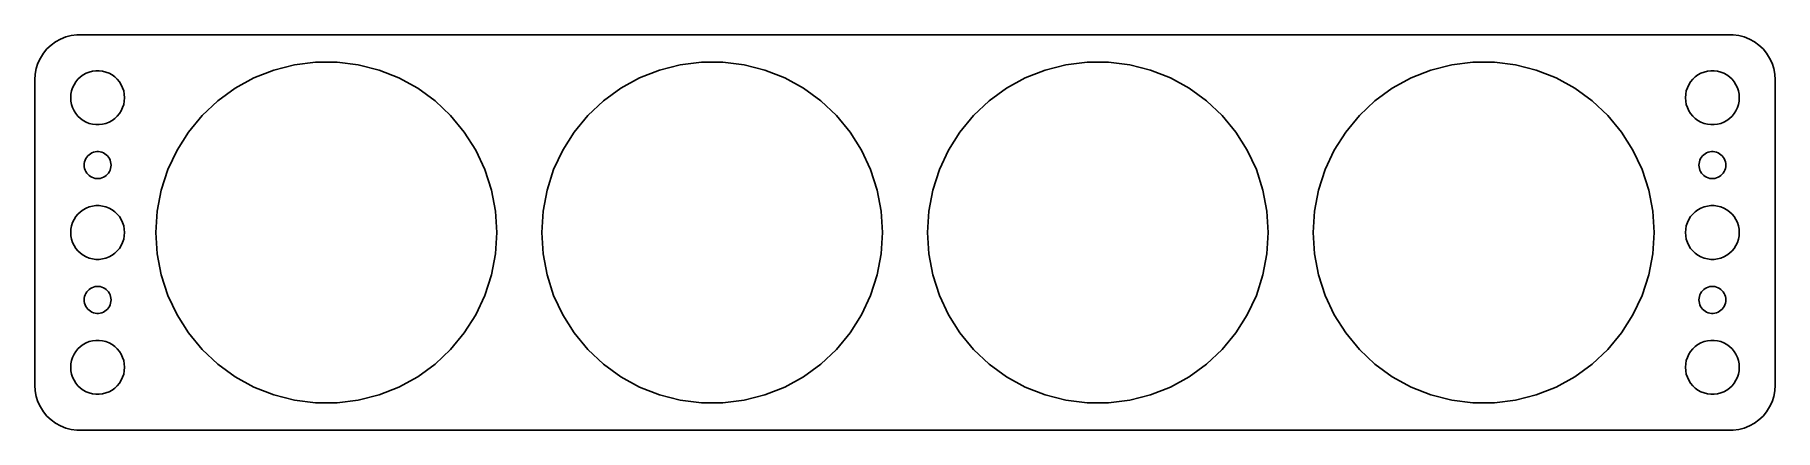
# Model space of a CAD drawing. Header units: metres. Extents: x -97 to 97, y -22 to 22.
import ezdxf

# ---------------------------------------------------------------- set-up
doc = ezdxf.new("R2010")
doc.units = ezdxf.units.M

msp = doc.modelspace()

# ---------------------------------------------------------------- linework, layer by layer
for p, q in [((-94.1289, 21.5241), (-94.6791, 21.2216)), ((-93.5451, 21.7553), (-94.1289, 21.5241)), ((-92.9369, 21.9114), (-93.5451, 21.7553)), ((-92.3139, 21.9901), (-92.9369, 21.9114)), ((92.3139, 21.9901), (-92.3139, 21.9901)), ((92.9369, 21.9114), (92.3139, 21.9901)), ((93.5451, 21.7553), (92.9369, 21.9114)), ((94.1289, 21.5241), (93.5451, 21.7553)), ((94.6791, 21.2216), (94.1289, 21.5241)), ((-96.3815, 19.4088), (-96.6489, 18.8406)), ((-96.0451, 19.9389), (-96.3815, 19.4088)), ((-95.6448, 20.4227), (-96.0451, 19.9389)), ((-95.1871, 20.8526), (-95.6448, 20.4227)), ((-94.6791, 21.2216), (-95.1871, 20.8526)), ((95.1871, 20.8526), (94.6791, 21.2216)), ((95.6448, 20.4227), (95.1871, 20.8526)), ((96.0451, 19.9389), (95.6448, 20.4227)), ((96.3815, 19.4088), (96.0451, 19.9389)), ((96.6489, 18.8406), (96.3815, 19.4088)), ((-96.9606, 17.6267), (-97, 17)), ((-96.8429, 18.2434), (-96.9606, 17.6267)), ((-96.6489, 18.8406), (-96.8429, 18.2434)), ((-91.9123, 17.3115), (-91.6075, 17.533)), ((-91.6075, 17.533), (-91.2773, 17.7145)), ((-91.2773, 17.7145), (-90.927, 17.8532)), ((-90.927, 17.8532), (-90.5621, 17.9469)), ((-90.5621, 17.9469), (-90.1884, 17.9941)), ((-90.1884, 17.9941), (-89.8116, 17.9941)), ((-89.8116, 17.9941), (-89.4379, 17.9469)), ((-89.4379, 17.9469), (-89.073, 17.8532)), ((-89.073, 17.8532), (-88.7227, 17.7145)), ((-88.7227, 17.7145), (-88.3925, 17.533)), ((-88.3925, 17.533), (-88.0877, 17.3115)), ((-72.5898, 17.1917), (-70.3713, 18.0701)), ((-70.3713, 18.0701), (-68.0602, 18.6635)), ((-68.0602, 18.6635), (-65.693, 18.9625)), ((-65.693, 18.9625), (-63.307, 18.9625)), ((-63.307, 18.9625), (-60.9397, 18.6635)), ((-60.9397, 18.6635), (-58.6287, 18.0701)), ((-58.6287, 18.0701), (-56.4102, 17.1917)), ((-29.5898, 17.1917), (-27.3713, 18.0701)), ((-27.3713, 18.0701), (-25.0602, 18.6635)), ((-25.0602, 18.6635), (-22.693, 18.9625)), ((-22.693, 18.9625), (-20.307, 18.9625)), ((-20.307, 18.9625), (-17.9397, 18.6635)), ((-17.9397, 18.6635), (-15.6287, 18.0701)), ((-15.6287, 18.0701), (-13.4102, 17.1917)), ((13.4102, 17.1917), (15.6287, 18.0701)), ((15.6287, 18.0701), (17.9397, 18.6635)), ((17.9397, 18.6635), (20.307, 18.9625)), ((20.307, 18.9625), (22.693, 18.9625)), ((22.693, 18.9625), (25.0602, 18.6635)), ((25.0602, 18.6635), (27.3713, 18.0701)), ((27.3713, 18.0701), (29.5898, 17.1917)), ((56.4102, 17.1917), (58.6287, 18.0701)), ((58.6287, 18.0701), (60.9397, 18.6635)), ((60.9397, 18.6635), (63.307, 18.9625)), ((63.307, 18.9625), (65.693, 18.9625)), ((65.693, 18.9625), (68.0602, 18.6635)), ((68.0602, 18.6635), (70.3713, 18.0701)), ((70.3713, 18.0701), (72.5898, 17.1917)), ((88.0877, 17.3115), (88.3925, 17.533)), ((88.3925, 17.533), (88.7227, 17.7145)), ((88.7227, 17.7145), (89.073, 17.8532)), ((89.073, 17.8532), (89.4379, 17.9469)), ((89.4379, 17.9469), (89.8116, 17.9941)), ((89.8116, 17.9941), (90.1884, 17.9941)), ((90.1884, 17.9941), (90.5621, 17.9469)), ((90.5621, 17.9469), (90.927, 17.8532)), ((90.927, 17.8532), (91.2773, 17.7145)), ((91.2773, 17.7145), (91.6075, 17.533)), ((91.6075, 17.533), (91.9123, 17.3115)), ((96.8429, 18.2434), (96.6489, 18.8406)), ((96.9606, 17.6267), (96.8429, 18.2434)), ((97, 17), (96.9606, 17.6267)), ((-97, 17), (-97, -17)), ((-92.9763, 15.376), (-92.9057, 15.7461)), ((-92.9057, 15.7461), (-92.7893, 16.1044)), ((-92.7893, 16.1044), (-92.6289, 16.4453)), ((-92.6289, 16.4453), (-92.427, 16.7634)), ((-92.427, 16.7634), (-92.1869, 17.0536)), ((-92.1869, 17.0536), (-91.9123, 17.3115)), ((-88.0877, 17.3115), (-87.8131, 17.0536)), ((-87.8131, 17.0536), (-87.573, 16.7634)), ((-87.573, 16.7634), (-87.3711, 16.4453)), ((-87.3711, 16.4453), (-87.2107, 16.1044)), ((-87.2107, 16.1044), (-87.0943, 15.7461)), ((-87.0943, 15.7461), (-87.0237, 15.376)), ((-76.6111, 14.6397), (-74.6807, 16.0422)), ((-74.6807, 16.0422), (-72.5898, 17.1917)), ((-56.4102, 17.1917), (-54.3193, 16.0422)), ((-54.3193, 16.0422), (-52.3889, 14.6397)), ((-33.6111, 14.6397), (-31.6807, 16.0422)), ((-31.6807, 16.0422), (-29.5898, 17.1917)), ((-13.4102, 17.1917), (-11.3193, 16.0422)), ((-11.3193, 16.0422), (-9.38893, 14.6397)), ((9.38893, 14.6397), (11.3193, 16.0422)), ((11.3193, 16.0422), (13.4102, 17.1917)), ((29.5898, 17.1917), (31.6807, 16.0422)), ((31.6807, 16.0422), (33.6111, 14.6397)), ((52.3889, 14.6397), (54.3193, 16.0422)), ((54.3193, 16.0422), (56.4102, 17.1917)), ((72.5898, 17.1917), (74.6807, 16.0422)), ((74.6807, 16.0422), (76.6111, 14.6397)), ((87.0237, 15.376), (87.0943, 15.7461)), ((87.0943, 15.7461), (87.2107, 16.1044)), ((87.2107, 16.1044), (87.3711, 16.4453)), ((87.3711, 16.4453), (87.573, 16.7634)), ((87.573, 16.7634), (87.8131, 17.0536)), ((87.8131, 17.0536), (88.0877, 17.3115)), ((91.9123, 17.3115), (92.1869, 17.0536)), ((92.1869, 17.0536), (92.427, 16.7634)), ((92.427, 16.7634), (92.6289, 16.4453)), ((92.6289, 16.4453), (92.7893, 16.1044)), ((92.7893, 16.1044), (92.9057, 15.7461)), ((92.9057, 15.7461), (92.9763, 15.376)), ((97, -17), (97, 17)), ((-93, 15), (-92.9763, 15.376)), ((-92.9763, 14.624), (-93, 15)), ((-92.9057, 14.2539), (-92.9763, 14.624)), ((-92.7893, 13.8956), (-92.9057, 14.2539)), ((-92.6289, 13.5547), (-92.7893, 13.8956)), ((-87.2107, 13.8956), (-87.3711, 13.5547)), ((-87.0943, 14.2539), (-87.2107, 13.8956)), ((-87.0237, 14.624), (-87.0943, 14.2539)), ((-87.0237, 15.376), (-87, 15)), ((-87, 15), (-87.0237, 14.624)), ((-78.3504, 13.0064), (-76.6111, 14.6397)), ((-52.3889, 14.6397), (-50.6496, 13.0064)), ((-35.3504, 13.0064), (-33.6111, 14.6397)), ((-9.38893, 14.6397), (-7.64958, 13.0064)), ((7.64958, 13.0064), (9.38893, 14.6397)), ((33.6111, 14.6397), (35.3504, 13.0064)), ((50.6496, 13.0064), (52.3889, 14.6397)), ((76.6111, 14.6397), (78.3504, 13.0064)), ((87, 15), (87.0237, 15.376)), ((87.0237, 14.624), (87, 15)), ((87.0943, 14.2539), (87.0237, 14.624)), ((87.2107, 13.8956), (87.0943, 14.2539)), ((87.3711, 13.5547), (87.2107, 13.8956)), ((92.7893, 13.8956), (92.6289, 13.5547)), ((92.9057, 14.2539), (92.7893, 13.8956)), ((92.9763, 14.624), (92.9057, 14.2539)), ((92.9763, 15.376), (93, 15)), ((93, 15), (92.9763, 14.624)), ((-92.427, 13.2366), (-92.6289, 13.5547)), ((-92.1869, 12.9464), (-92.427, 13.2366)), ((-91.9123, 12.6884), (-92.1869, 12.9464)), ((-91.6075, 12.467), (-91.9123, 12.6884)), ((-91.2773, 12.2855), (-91.6075, 12.467)), ((-90.927, 12.1468), (-91.2773, 12.2855)), ((-90.5621, 12.0531), (-90.927, 12.1468)), ((-90.1884, 12.0059), (-90.5621, 12.0531)), ((-89.8116, 12.0059), (-90.1884, 12.0059)), ((-89.4379, 12.0531), (-89.8116, 12.0059)), ((-89.073, 12.1468), (-89.4379, 12.0531)), ((-88.7227, 12.2855), (-89.073, 12.1468)), ((-88.3925, 12.467), (-88.7227, 12.2855)), ((-88.0877, 12.6884), (-88.3925, 12.467)), ((-87.8131, 12.9464), (-88.0877, 12.6884)), ((-87.573, 13.2366), (-87.8131, 12.9464)), ((-87.3711, 13.5547), (-87.573, 13.2366)), ((-79.8713, 11.1679), (-78.3504, 13.0064)), ((-50.6496, 13.0064), (-49.1287, 11.1679)), ((-36.8713, 11.1679), (-35.3504, 13.0064)), ((-7.64958, 13.0064), (-6.12866, 11.1679)), ((6.12866, 11.1679), (7.64958, 13.0064)), ((35.3504, 13.0064), (36.8713, 11.1679)), ((49.1287, 11.1679), (50.6496, 13.0064)), ((78.3504, 13.0064), (79.8713, 11.1679)), ((87.573, 13.2366), (87.3711, 13.5547)), ((87.8131, 12.9464), (87.573, 13.2366)), ((88.0877, 12.6884), (87.8131, 12.9464)), ((88.3925, 12.467), (88.0877, 12.6884)), ((88.7227, 12.2855), (88.3925, 12.467)), ((89.073, 12.1468), (88.7227, 12.2855)), ((89.4379, 12.0531), (89.073, 12.1468)), ((89.8116, 12.0059), (89.4379, 12.0531)), ((90.1884, 12.0059), (89.8116, 12.0059)), ((90.5621, 12.0531), (90.1884, 12.0059)), ((90.927, 12.1468), (90.5621, 12.0531)), ((91.2773, 12.2855), (90.927, 12.1468)), ((91.6075, 12.467), (91.2773, 12.2855)), ((91.9123, 12.6884), (91.6075, 12.467)), ((92.1869, 12.9464), (91.9123, 12.6884)), ((92.427, 13.2366), (92.1869, 12.9464)), ((92.6289, 13.5547), (92.427, 13.2366)), ((-81.1498, 9.15331), (-79.8713, 11.1679)), ((-49.1287, 11.1679), (-47.8502, 9.15331)), ((-38.1498, 9.15331), (-36.8713, 11.1679)), ((-6.12866, 11.1679), (-4.85016, 9.15331)), ((4.85016, 9.15331), (6.12866, 11.1679)), ((36.8713, 11.1679), (38.1498, 9.15331)), ((47.8502, 9.15331), (49.1287, 11.1679)), ((79.8713, 11.1679), (81.1498, 9.15331)), ((-91.4882, 7.68799), (-91.4529, 7.87303)), ((-91.4529, 7.87303), (-91.3947, 8.05219)), ((-91.3947, 8.05219), (-91.3145, 8.22263)), ((-91.3145, 8.22263), (-91.2135, 8.38167)), ((-91.2135, 8.38167), (-91.0934, 8.52681)), ((-91.0934, 8.52681), (-90.9561, 8.65576)), ((-90.9561, 8.65576), (-90.8037, 8.76648)), ((-90.8037, 8.76648), (-90.6387, 8.85724)), ((-90.6387, 8.85724), (-90.4635, 8.92657)), ((-90.4635, 8.92657), (-90.2811, 8.97342)), ((-90.2811, 8.97342), (-90.0942, 8.99704)), ((-90.0942, 8.99704), (-89.9058, 8.99704)), ((-89.9058, 8.99704), (-89.7189, 8.97342)), ((-89.7189, 8.97342), (-89.5365, 8.92657)), ((-89.5365, 8.92657), (-89.3613, 8.85724)), ((-89.3613, 8.85724), (-89.1963, 8.76648)), ((-89.1963, 8.76648), (-89.0439, 8.65576)), ((-89.0439, 8.65576), (-88.9065, 8.52681)), ((-88.9065, 8.52681), (-88.7865, 8.38167)), ((-88.7865, 8.38167), (-88.6855, 8.22263)), ((-88.6855, 8.22263), (-88.6053, 8.05219)), ((-88.6053, 8.05219), (-88.5471, 7.87303)), ((-88.5471, 7.87303), (-88.5118, 7.68799)), ((-82.1658, 6.99435), (-81.1498, 9.15331)), ((-47.8502, 9.15331), (-46.8342, 6.99435)), ((-39.1657, 6.99435), (-38.1498, 9.15331)), ((-4.85016, 9.15331), (-3.83424, 6.99435)), ((3.83424, 6.99435), (4.85016, 9.15331)), ((38.1498, 9.15331), (39.1657, 6.99435)), ((46.8342, 6.99435), (47.8502, 9.15331)), ((81.1498, 9.15331), (82.1658, 6.99435)), ((88.5118, 7.68799), (88.5471, 7.87303)), ((88.5471, 7.87303), (88.6053, 8.05219)), ((88.6053, 8.05219), (88.6855, 8.22263)), ((88.6855, 8.22263), (88.7865, 8.38167)), ((88.7865, 8.38167), (88.9065, 8.52681)), ((88.9065, 8.52681), (89.0439, 8.65576)), ((89.0439, 8.65576), (89.1963, 8.76648)), ((89.1963, 8.76648), (89.3613, 8.85724)), ((89.3613, 8.85724), (89.5365, 8.92657)), ((89.5365, 8.92657), (89.7189, 8.97342)), ((89.7189, 8.97342), (89.9058, 8.99704)), ((89.9058, 8.99704), (90.0942, 8.99704)), ((90.0942, 8.99704), (90.2811, 8.97342)), ((90.2811, 8.97342), (90.4635, 8.92657)), ((90.4635, 8.92657), (90.6387, 8.85724)), ((90.6387, 8.85724), (90.8037, 8.76648)), ((90.8037, 8.76648), (90.9561, 8.65576)), ((90.9561, 8.65576), (91.0934, 8.52681)), ((91.0934, 8.52681), (91.2135, 8.38167)), ((91.2135, 8.38167), (91.3145, 8.22263)), ((91.3145, 8.22263), (91.3947, 8.05219)), ((91.3947, 8.05219), (91.4529, 7.87303)), ((91.4529, 7.87303), (91.4882, 7.68799)), ((-91.5, 7.5), (-91.4882, 7.68799)), ((-91.4882, 7.312), (-91.5, 7.5)), ((-91.4529, 7.12695), (-91.4882, 7.312)), ((-91.3947, 6.9478), (-91.4529, 7.12695)), ((-91.3145, 6.77736), (-91.3947, 6.9478)), ((-91.2135, 6.61832), (-91.3145, 6.77736)), ((-91.0934, 6.47318), (-91.2135, 6.61832)), ((-90.9561, 6.34422), (-91.0934, 6.47318)), ((-90.8037, 6.23351), (-90.9561, 6.34422)), ((-90.6387, 6.14275), (-90.8037, 6.23351)), ((-90.4635, 6.07341), (-90.6387, 6.14275)), ((-90.2811, 6.02657), (-90.4635, 6.07341)), ((-90.0942, 6.00294), (-90.2811, 6.02657)), ((-89.9058, 6.00294), (-90.0942, 6.00294)), ((-89.7189, 6.02657), (-89.9058, 6.00294)), ((-89.5365, 6.07341), (-89.7189, 6.02657)), ((-89.3613, 6.14275), (-89.5365, 6.07341)), ((-89.1963, 6.23351), (-89.3613, 6.14275)), ((-89.0439, 6.34422), (-89.1963, 6.23351)), ((-88.9065, 6.47318), (-89.0439, 6.34422)), ((-88.7865, 6.61832), (-88.9065, 6.47318)), ((-88.6855, 6.77736), (-88.7865, 6.61832)), ((-88.6053, 6.9478), (-88.6855, 6.77736)), ((-88.5471, 7.12695), (-88.6053, 6.9478)), ((-88.5118, 7.312), (-88.5471, 7.12695)), ((-88.5118, 7.68799), (-88.5, 7.5)), ((-88.5, 7.5), (-88.5118, 7.312)), ((-82.9031, 4.7251), (-82.1658, 6.99435)), ((-46.8342, 6.99435), (-46.0969, 4.7251)), ((-39.9031, 4.7251), (-39.1657, 6.99435)), ((-3.83424, 6.99435), (-3.09691, 4.7251)), ((3.09691, 4.7251), (3.83424, 6.99435)), ((39.1657, 6.99435), (39.9031, 4.7251)), ((46.0969, 4.7251), (46.8342, 6.99435)), ((82.1658, 6.99435), (82.9031, 4.7251)), ((88.5, 7.5), (88.5118, 7.68799)), ((88.5118, 7.312), (88.5, 7.5)), ((88.5471, 7.12695), (88.5118, 7.312)), ((88.6053, 6.9478), (88.5471, 7.12695)), ((88.6855, 6.77736), (88.6053, 6.9478)), ((88.7865, 6.61832), (88.6855, 6.77736)), ((88.9065, 6.47318), (88.7865, 6.61832)), ((89.0439, 6.34422), (88.9065, 6.47318)), ((89.1963, 6.23351), (89.0439, 6.34422)), ((89.3613, 6.14275), (89.1963, 6.23351)), ((89.5365, 6.07341), (89.3613, 6.14275)), ((89.7189, 6.02657), (89.5365, 6.07341)), ((89.9058, 6.00294), (89.7189, 6.02657)), ((90.0942, 6.00294), (89.9058, 6.00294)), ((90.2811, 6.02657), (90.0942, 6.00294)), ((90.4635, 6.07341), (90.2811, 6.02657)), ((90.6387, 6.14275), (90.4635, 6.07341)), ((90.8037, 6.23351), (90.6387, 6.14275)), ((90.9561, 6.34422), (90.8037, 6.23351)), ((91.0934, 6.47318), (90.9561, 6.34422)), ((91.2135, 6.61832), (91.0934, 6.47318)), ((91.3145, 6.77736), (91.2135, 6.61832)), ((91.3947, 6.9478), (91.3145, 6.77736)), ((91.4529, 7.12695), (91.3947, 6.9478)), ((91.4882, 7.312), (91.4529, 7.12695)), ((91.4882, 7.68799), (91.5, 7.5)), ((91.5, 7.5), (91.4882, 7.312)), ((-83.3502, 2.38132), (-82.9031, 4.7251)), ((-46.0969, 4.7251), (-45.6498, 2.38132)), ((-40.3502, 2.38132), (-39.9031, 4.7251)), ((-3.09691, 4.7251), (-2.64981, 2.38132)), ((2.64981, 2.38132), (3.09691, 4.7251)), ((39.9031, 4.7251), (40.3502, 2.38132)), ((45.6498, 2.38132), (46.0969, 4.7251)), ((82.9031, 4.7251), (83.3502, 2.38132)), ((-92.427, 1.76335), (-92.1869, 2.05363)), ((-92.1869, 2.05363), (-91.9123, 2.31154)), ((-91.9123, 2.31154), (-91.6075, 2.53297)), ((-91.6075, 2.53297), (-91.2773, 2.71448)), ((-91.2773, 2.71448), (-90.927, 2.85316)), ((-90.927, 2.85316), (-90.5621, 2.94685)), ((-90.5621, 2.94685), (-90.1884, 2.99408)), ((-90.1884, 2.99408), (-89.8116, 2.99408)), ((-89.8116, 2.99408), (-89.4379, 2.94685)), ((-89.4379, 2.94685), (-89.073, 2.85316)), ((-89.073, 2.85316), (-88.7227, 2.71448)), ((-88.7227, 2.71448), (-88.3925, 2.53297)), ((-88.3925, 2.53297), (-88.0877, 2.31154)), ((-88.0877, 2.31154), (-87.8131, 2.05363)), ((-87.8131, 2.05363), (-87.573, 1.76335)), ((-83.5, 0), (-83.3502, 2.38132)), ((-45.6498, 2.38132), (-45.5, 0)), ((-40.5, 0), (-40.3502, 2.38132)), ((-2.64981, 2.38132), (-2.5, 0)), ((2.5, 0), (2.64981, 2.38132)), ((40.3502, 2.38132), (40.5, 0)), ((45.5, 0), (45.6498, 2.38132)), ((83.3502, 2.38132), (83.5, 0)), ((87.573, 1.76335), (87.8131, 2.05363)), ((87.8131, 2.05363), (88.0877, 2.31154)), ((88.0877, 2.31154), (88.3925, 2.53297)), ((88.3925, 2.53297), (88.7227, 2.71448)), ((88.7227, 2.71448), (89.073, 2.85316)), ((89.073, 2.85316), (89.4379, 2.94685)), ((89.4379, 2.94685), (89.8116, 2.99408)), ((89.8116, 2.99408), (90.1884, 2.99408)), ((90.1884, 2.99408), (90.5621, 2.94685)), ((90.5621, 2.94685), (90.927, 2.85316)), ((90.927, 2.85316), (91.2773, 2.71448)), ((91.2773, 2.71448), (91.6075, 2.53297)), ((91.6075, 2.53297), (91.9123, 2.31154)), ((91.9123, 2.31154), (92.1869, 2.05363)), ((92.1869, 2.05363), (92.427, 1.76335)), ((-93, 0), (-92.9763, 0.37599)), ((-92.9763, -0.37599), (-93, 0)), ((-92.9763, 0.37599), (-92.9057, 0.74606)), ((-92.9057, 0.74606), (-92.7893, 1.10437)), ((-92.7893, 1.10437), (-92.6289, 1.44525)), ((-92.6289, 1.44525), (-92.427, 1.76335)), ((-87.573, 1.76335), (-87.3711, 1.44525)), ((-87.3711, 1.44525), (-87.2107, 1.10437)), ((-87.2107, 1.10437), (-87.0943, 0.74606)), ((-87.0943, 0.74606), (-87.0237, 0.37599)), ((-87.0237, 0.37599), (-87, 0)), ((-87, 0), (-87.0237, -0.37599)), ((-83.3502, -2.38132), (-83.5, 0)), ((-45.5, 0), (-45.6498, -2.38132)), ((-40.3502, -2.38132), (-40.5, 0)), ((-2.5, 0), (-2.64981, -2.38132)), ((2.64981, -2.38132), (2.5, 0)), ((40.5, 0), (40.3502, -2.38132)), ((45.6498, -2.38132), (45.5, 0)), ((83.5, 0), (83.3502, -2.38132)), ((87, 0), (87.0237, 0.37599)), ((87.0237, -0.37599), (87, 0)), ((87.0237, 0.37599), (87.0943, 0.74606)), ((87.0943, 0.74606), (87.2107, 1.10437)), ((87.2107, 1.10437), (87.3711, 1.44525)), ((87.3711, 1.44525), (87.573, 1.76335)), ((92.427, 1.76335), (92.6289, 1.44525)), ((92.6289, 1.44525), (92.7893, 1.10437)), ((92.7893, 1.10437), (92.9057, 0.74606)), ((92.9057, 0.74606), (92.9763, 0.37599)), ((92.9763, 0.37599), (93, 0)), ((93, 0), (92.9763, -0.37599)), ((-92.9057, -0.74606), (-92.9763, -0.37599)), ((-92.7893, -1.10437), (-92.9057, -0.74606)), ((-92.6289, -1.44525), (-92.7893, -1.10437)), ((-92.427, -1.76335), (-92.6289, -1.44525)), ((-92.1869, -2.05363), (-92.427, -1.76335)), ((-87.573, -1.76335), (-87.8131, -2.05363)), ((-87.3711, -1.44525), (-87.573, -1.76335)), ((-87.2107, -1.10437), (-87.3711, -1.44525)), ((-87.0943, -0.74606), (-87.2107, -1.10437)), ((-87.0237, -0.37599), (-87.0943, -0.74606)), ((87.0943, -0.74606), (87.0237, -0.37599)), ((87.2107, -1.10437), (87.0943, -0.74606)), ((87.3711, -1.44525), (87.2107, -1.10437)), ((87.573, -1.76335), (87.3711, -1.44525)), ((87.8131, -2.05363), (87.573, -1.76335)), ((92.427, -1.76335), (92.1869, -2.05363)), ((92.6289, -1.44525), (92.427, -1.76335)), ((92.7893, -1.10437), (92.6289, -1.44525)), ((92.9057, -0.74606), (92.7893, -1.10437)), ((92.9763, -0.37599), (92.9057, -0.74606)), ((-91.9123, -2.31154), (-92.1869, -2.05363)), ((-91.6075, -2.53297), (-91.9123, -2.31154)), ((-91.2773, -2.71448), (-91.6075, -2.53297)), ((-90.927, -2.85316), (-91.2773, -2.71448)), ((-90.5621, -2.94685), (-90.927, -2.85316)), ((-90.1884, -2.99408), (-90.5621, -2.94685)), ((-89.8116, -2.99408), (-90.1884, -2.99408)), ((-89.4379, -2.94685), (-89.8116, -2.99408)), ((-89.073, -2.85316), (-89.4379, -2.94685)), ((-88.7227, -2.71448), (-89.073, -2.85316)), ((-88.3925, -2.53297), (-88.7227, -2.71448)), ((-88.0877, -2.31154), (-88.3925, -2.53297)), ((-87.8131, -2.05363), (-88.0877, -2.31154)), ((-82.9031, -4.7251), (-83.3502, -2.38132)), ((-45.6498, -2.38132), (-46.0969, -4.7251)), ((-39.9031, -4.7251), (-40.3502, -2.38132)), ((-2.64981, -2.38132), (-3.09691, -4.7251)), ((3.09691, -4.7251), (2.64981, -2.38132)), ((40.3502, -2.38132), (39.9031, -4.7251)), ((46.0969, -4.7251), (45.6498, -2.38132)), ((83.3502, -2.38132), (82.9031, -4.7251)), ((88.0877, -2.31154), (87.8131, -2.05363)), ((88.3925, -2.53297), (88.0877, -2.31154)), ((88.7227, -2.71448), (88.3925, -2.53297)), ((89.073, -2.85316), (88.7227, -2.71448)), ((89.4379, -2.94685), (89.073, -2.85316)), ((89.8116, -2.99408), (89.4379, -2.94685)), ((90.1884, -2.99408), (89.8116, -2.99408)), ((90.5621, -2.94685), (90.1884, -2.99408)), ((90.927, -2.85316), (90.5621, -2.94685)), ((91.2773, -2.71448), (90.927, -2.85316)), ((91.6075, -2.53297), (91.2773, -2.71448)), ((91.9123, -2.31154), (91.6075, -2.53297)), ((92.1869, -2.05363), (91.9123, -2.31154)), ((-82.1658, -6.99435), (-82.9031, -4.7251)), ((-46.0969, -4.7251), (-46.8342, -6.99435)), ((-39.1657, -6.99435), (-39.9031, -4.7251)), ((-3.09691, -4.7251), (-3.83424, -6.99435)), ((3.83424, -6.99435), (3.09691, -4.7251)), ((39.9031, -4.7251), (39.1657, -6.99435)), ((46.8342, -6.99435), (46.0969, -4.7251)), ((82.9031, -4.7251), (82.1658, -6.99435)), ((-91.5, -7.5), (-91.4882, -7.312)), ((-91.4882, -7.68799), (-91.5, -7.5)), ((-91.4882, -7.312), (-91.4529, -7.12695)), ((-91.4529, -7.87303), (-91.4882, -7.68799)), ((-91.4529, -7.12695), (-91.3947, -6.9478)), ((-91.3947, -6.9478), (-91.3145, -6.77736)), ((-91.3145, -6.77736), (-91.2135, -6.61832)), ((-91.2135, -6.61832), (-91.0934, -6.47318)), ((-91.0934, -6.47318), (-90.9561, -6.34422)), ((-90.9561, -6.34422), (-90.8037, -6.23351)), ((-90.8037, -6.23351), (-90.6387, -6.14275)), ((-90.6387, -6.14275), (-90.4635, -6.07341)), ((-90.4635, -6.07341), (-90.2811, -6.02657)), ((-90.2811, -6.02657), (-90.0942, -6.00294)), ((-90.0942, -6.00294), (-89.9058, -6.00294)), ((-89.9058, -6.00294), (-89.7189, -6.02657)), ((-89.7189, -6.02657), (-89.5365, -6.07341)), ((-89.5365, -6.07341), (-89.3613, -6.14275)), ((-89.3613, -6.14275), (-89.1963, -6.23351)), ((-89.1963, -6.23351), (-89.0439, -6.34422)), ((-89.0439, -6.34422), (-88.9065, -6.47318)), ((-88.9065, -6.47318), (-88.7865, -6.61832)), ((-88.7865, -6.61832), (-88.6855, -6.77736)), ((-88.6855, -6.77736), (-88.6053, -6.9478)), ((-88.6053, -6.9478), (-88.5471, -7.12695)), ((-88.5471, -7.12695), (-88.5118, -7.312)), ((-88.5118, -7.68799), (-88.5471, -7.87303)), ((-88.5118, -7.312), (-88.5, -7.5)), ((-88.5, -7.5), (-88.5118, -7.68799)), ((-81.1498, -9.15331), (-82.1658, -6.99435)), ((-46.8342, -6.99435), (-47.8502, -9.15331)), ((-38.1498, -9.15331), (-39.1657, -6.99435)), ((-3.83424, -6.99435), (-4.85016, -9.15331)), ((4.85016, -9.15331), (3.83424, -6.99435)), ((39.1657, -6.99435), (38.1498, -9.15331)), ((47.8502, -9.15331), (46.8342, -6.99435)), ((82.1658, -6.99435), (81.1498, -9.15331)), ((88.5, -7.5), (88.5118, -7.312)), ((88.5118, -7.68799), (88.5, -7.5)), ((88.5118, -7.312), (88.5471, -7.12695)), ((88.5471, -7.87303), (88.5118, -7.68799)), ((88.5471, -7.12695), (88.6053, -6.9478)), ((88.6053, -6.9478), (88.6855, -6.77736)), ((88.6855, -6.77736), (88.7865, -6.61832)), ((88.7865, -6.61832), (88.9065, -6.47318)), ((88.9065, -6.47318), (89.0439, -6.34422)), ((89.0439, -6.34422), (89.1963, -6.23351)), ((89.1963, -6.23351), (89.3613, -6.14275)), ((89.3613, -6.14275), (89.5365, -6.07341)), ((89.5365, -6.07341), (89.7189, -6.02657)), ((89.7189, -6.02657), (89.9058, -6.00294)), ((89.9058, -6.00294), (90.0942, -6.00294)), ((90.0942, -6.00294), (90.2811, -6.02657)), ((90.2811, -6.02657), (90.4635, -6.07341)), ((90.4635, -6.07341), (90.6387, -6.14275)), ((90.6387, -6.14275), (90.8037, -6.23351)), ((90.8037, -6.23351), (90.9561, -6.34422)), ((90.9561, -6.34422), (91.0934, -6.47318)), ((91.0934, -6.47318), (91.2135, -6.61832)), ((91.2135, -6.61832), (91.3145, -6.77736)), ((91.3145, -6.77736), (91.3947, -6.9478)), ((91.3947, -6.9478), (91.4529, -7.12695)), ((91.4529, -7.12695), (91.4882, -7.312)), ((91.4882, -7.68799), (91.4529, -7.87303)), ((91.4882, -7.312), (91.5, -7.5)), ((91.5, -7.5), (91.4882, -7.68799)), ((-91.3947, -8.05219), (-91.4529, -7.87303)), ((-91.3145, -8.22263), (-91.3947, -8.05219)), ((-91.2135, -8.38167), (-91.3145, -8.22263)), ((-91.0934, -8.52681), (-91.2135, -8.38167)), ((-90.9561, -8.65576), (-91.0934, -8.52681)), ((-90.8037, -8.76648), (-90.9561, -8.65576)), ((-90.6387, -8.85724), (-90.8037, -8.76648)), ((-90.4635, -8.92657), (-90.6387, -8.85724)), ((-90.2811, -8.97342), (-90.4635, -8.92657)), ((-90.0942, -8.99704), (-90.2811, -8.97342)), ((-89.9058, -8.99704), (-90.0942, -8.99704)), ((-89.7189, -8.97342), (-89.9058, -8.99704)), ((-89.5365, -8.92657), (-89.7189, -8.97342)), ((-89.3613, -8.85724), (-89.5365, -8.92657)), ((-89.1963, -8.76648), (-89.3613, -8.85724)), ((-89.0439, -8.65576), (-89.1963, -8.76648)), ((-88.9065, -8.52681), (-89.0439, -8.65576)), ((-88.7865, -8.38167), (-88.9065, -8.52681)), ((-88.6855, -8.22263), (-88.7865, -8.38167)), ((-88.6053, -8.05219), (-88.6855, -8.22263)), ((-88.5471, -7.87303), (-88.6053, -8.05219)), ((-79.8713, -11.1679), (-81.1498, -9.15331)), ((-47.8502, -9.15331), (-49.1287, -11.1679)), ((-36.8713, -11.1679), (-38.1498, -9.15331)), ((-4.85016, -9.15331), (-6.12866, -11.1679)), ((6.12866, -11.1679), (4.85016, -9.15331)), ((38.1498, -9.15331), (36.8713, -11.1679)), ((49.1287, -11.1679), (47.8502, -9.15331)), ((81.1498, -9.15331), (79.8713, -11.1679)), ((88.6053, -8.05219), (88.5471, -7.87303)), ((88.6855, -8.22263), (88.6053, -8.05219)), ((88.7865, -8.38167), (88.6855, -8.22263)), ((88.9065, -8.52681), (88.7865, -8.38167)), ((89.0439, -8.65576), (88.9065, -8.52681)), ((89.1963, -8.76648), (89.0439, -8.65576)), ((89.3613, -8.85724), (89.1963, -8.76648)), ((89.5365, -8.92657), (89.3613, -8.85724)), ((89.7189, -8.97342), (89.5365, -8.92657)), ((89.9058, -8.99704), (89.7189, -8.97342)), ((90.0942, -8.99704), (89.9058, -8.99704)), ((90.2811, -8.97342), (90.0942, -8.99704)), ((90.4635, -8.92657), (90.2811, -8.97342)), ((90.6387, -8.85724), (90.4635, -8.92657)), ((90.8037, -8.76648), (90.6387, -8.85724)), ((90.9561, -8.65576), (90.8037, -8.76648)), ((91.0934, -8.52681), (90.9561, -8.65576)), ((91.2135, -8.38167), (91.0934, -8.52681)), ((91.3145, -8.22263), (91.2135, -8.38167)), ((91.3947, -8.05219), (91.3145, -8.22263)), ((91.4529, -7.87303), (91.3947, -8.05219)), ((-78.3504, -13.0064), (-79.8713, -11.1679)), ((-49.1287, -11.1679), (-50.6496, -13.0064)), ((-35.3504, -13.0064), (-36.8713, -11.1679)), ((-6.12866, -11.1679), (-7.64958, -13.0064)), ((7.64958, -13.0064), (6.12866, -11.1679)), ((36.8713, -11.1679), (35.3504, -13.0064)), ((50.6496, -13.0064), (49.1287, -11.1679)), ((79.8713, -11.1679), (78.3504, -13.0064)), ((-92.7893, -13.8956), (-92.6289, -13.5547)), ((-92.6289, -13.5547), (-92.427, -13.2366)), ((-92.427, -13.2366), (-92.1869, -12.9464)), ((-92.1869, -12.9464), (-91.9123, -12.6884)), ((-91.9123, -12.6884), (-91.6075, -12.467)), ((-91.6075, -12.467), (-91.2773, -12.2855)), ((-91.2773, -12.2855), (-90.927, -12.1468)), ((-90.927, -12.1468), (-90.5621, -12.0531)), ((-90.5621, -12.0531), (-90.1884, -12.0059)), ((-90.1884, -12.0059), (-89.8116, -12.0059)), ((-89.8116, -12.0059), (-89.4379, -12.0531)), ((-89.4379, -12.0531), (-89.073, -12.1468)), ((-89.073, -12.1468), (-88.7227, -12.2855)), ((-88.7227, -12.2855), (-88.3925, -12.467)), ((-88.3925, -12.467), (-88.0877, -12.6884)), ((-88.0877, -12.6884), (-87.8131, -12.9464)), ((-87.8131, -12.9464), (-87.573, -13.2366)), ((-87.573, -13.2366), (-87.3711, -13.5547)), ((-87.3711, -13.5547), (-87.2107, -13.8956)), ((-76.6111, -14.6397), (-78.3504, -13.0064)), ((-50.6496, -13.0064), (-52.3889, -14.6397)), ((-33.6111, -14.6397), (-35.3504, -13.0064)), ((-7.64958, -13.0064), (-9.38893, -14.6397)), ((9.38893, -14.6397), (7.64958, -13.0064)), ((35.3504, -13.0064), (33.6111, -14.6397)), ((52.3889, -14.6397), (50.6496, -13.0064)), ((78.3504, -13.0064), (76.6111, -14.6397)), ((87.2107, -13.8956), (87.3711, -13.5547)), ((87.3711, -13.5547), (87.573, -13.2366)), ((87.573, -13.2366), (87.8131, -12.9464)), ((87.8131, -12.9464), (88.0877, -12.6884)), ((88.0877, -12.6884), (88.3925, -12.467)), ((88.3925, -12.467), (88.7227, -12.2855)), ((88.7227, -12.2855), (89.073, -12.1468)), ((89.073, -12.1468), (89.4379, -12.0531)), ((89.4379, -12.0531), (89.8116, -12.0059)), ((89.8116, -12.0059), (90.1884, -12.0059)), ((90.1884, -12.0059), (90.5621, -12.0531)), ((90.5621, -12.0531), (90.927, -12.1468)), ((90.927, -12.1468), (91.2773, -12.2855)), ((91.2773, -12.2855), (91.6075, -12.467)), ((91.6075, -12.467), (91.9123, -12.6884)), ((91.9123, -12.6884), (92.1869, -12.9464)), ((92.1869, -12.9464), (92.427, -13.2366)), ((92.427, -13.2366), (92.6289, -13.5547)), ((92.6289, -13.5547), (92.7893, -13.8956)), ((-93, -15), (-92.9763, -14.624)), ((-92.9763, -15.376), (-93, -15)), ((-92.9763, -14.624), (-92.9057, -14.2539)), ((-92.9057, -15.7461), (-92.9763, -15.376)), ((-92.9057, -14.2539), (-92.7893, -13.8956)), ((-87.2107, -13.8956), (-87.0943, -14.2539)), ((-87.0943, -14.2539), (-87.0237, -14.624)), ((-87.0237, -15.376), (-87.0943, -15.7461)), ((-87.0237, -14.624), (-87, -15)), ((-87, -15), (-87.0237, -15.376)), ((-74.6807, -16.0422), (-76.6111, -14.6397)), ((-52.3889, -14.6397), (-54.3193, -16.0422)), ((-31.6807, -16.0422), (-33.6111, -14.6397)), ((-9.38893, -14.6397), (-11.3193, -16.0422)), ((11.3193, -16.0422), (9.38893, -14.6397)), ((33.6111, -14.6397), (31.6807, -16.0422)), ((54.3193, -16.0422), (52.3889, -14.6397)), ((76.6111, -14.6397), (74.6807, -16.0422)), ((87, -15), (87.0237, -14.624)), ((87.0237, -15.376), (87, -15)), ((87.0237, -14.624), (87.0943, -14.2539)), ((87.0943, -15.7461), (87.0237, -15.376)), ((87.0943, -14.2539), (87.2107, -13.8956)), ((92.7893, -13.8956), (92.9057, -14.2539)), ((92.9057, -14.2539), (92.9763, -14.624)), ((92.9763, -15.376), (92.9057, -15.7461)), ((92.9763, -14.624), (93, -15)), ((93, -15), (92.9763, -15.376)), ((-97, -17), (-96.9606, -17.6267)), ((-92.7893, -16.1044), (-92.9057, -15.7461)), ((-92.6289, -16.4453), (-92.7893, -16.1044)), ((-92.427, -16.7634), (-92.6289, -16.4453)), ((-92.1869, -17.0536), (-92.427, -16.7634)), ((-91.9123, -17.3115), (-92.1869, -17.0536)), ((-91.6075, -17.533), (-91.9123, -17.3115)), ((-88.0877, -17.3115), (-88.3925, -17.533)), ((-87.8131, -17.0536), (-88.0877, -17.3115)), ((-87.573, -16.7634), (-87.8131, -17.0536)), ((-87.3711, -16.4453), (-87.573, -16.7634)), ((-87.2107, -16.1044), (-87.3711, -16.4453)), ((-87.0943, -15.7461), (-87.2107, -16.1044)), ((-72.5898, -17.1917), (-74.6807, -16.0422)), ((-70.3713, -18.0701), (-72.5898, -17.1917)), ((-56.4102, -17.1917), (-58.6287, -18.0701)), ((-54.3193, -16.0422), (-56.4102, -17.1917)), ((-29.5898, -17.1917), (-31.6807, -16.0422)), ((-27.3713, -18.0701), (-29.5898, -17.1917)), ((-13.4102, -17.1917), (-15.6287, -18.0701)), ((-11.3193, -16.0422), (-13.4102, -17.1917)), ((13.4102, -17.1917), (11.3193, -16.0422)), ((15.6287, -18.0701), (13.4102, -17.1917)), ((29.5898, -17.1917), (27.3713, -18.0701)), ((31.6807, -16.0422), (29.5898, -17.1917)), ((56.4102, -17.1917), (54.3193, -16.0422)), ((58.6287, -18.0701), (56.4102, -17.1917)), ((72.5898, -17.1917), (70.3713, -18.0701)), ((74.6807, -16.0422), (72.5898, -17.1917)), ((87.2107, -16.1044), (87.0943, -15.7461)), ((87.3711, -16.4453), (87.2107, -16.1044)), ((87.573, -16.7634), (87.3711, -16.4453)), ((87.8131, -17.0536), (87.573, -16.7634)), ((88.0877, -17.3115), (87.8131, -17.0536)), ((88.3925, -17.533), (88.0877, -17.3115)), ((91.9123, -17.3115), (91.6075, -17.533)), ((92.1869, -17.0536), (91.9123, -17.3115)), ((92.427, -16.7634), (92.1869, -17.0536)), ((92.6289, -16.4453), (92.427, -16.7634)), ((92.7893, -16.1044), (92.6289, -16.4453)), ((92.9057, -15.7461), (92.7893, -16.1044)), ((96.9606, -17.6267), (97, -17)), ((-96.9606, -17.6267), (-96.8429, -18.2434)), ((-96.8429, -18.2434), (-96.6489, -18.8406)), ((-96.6489, -18.8406), (-96.3815, -19.4088)), ((-91.2773, -17.7145), (-91.6075, -17.533)), ((-90.927, -17.8532), (-91.2773, -17.7145)), ((-90.5621, -17.9469), (-90.927, -17.8532)), ((-90.1884, -17.9941), (-90.5621, -17.9469)), ((-89.8116, -17.9941), (-90.1884, -17.9941)), ((-89.4379, -17.9469), (-89.8116, -17.9941)), ((-89.073, -17.8532), (-89.4379, -17.9469)), ((-88.7227, -17.7145), (-89.073, -17.8532)), ((-88.3925, -17.533), (-88.7227, -17.7145)), ((-68.0602, -18.6635), (-70.3713, -18.0701)), ((-65.693, -18.9625), (-68.0602, -18.6635)), ((-63.307, -18.9625), (-65.693, -18.9625)), ((-60.9397, -18.6635), (-63.307, -18.9625)), ((-58.6287, -18.0701), (-60.9397, -18.6635)), ((-25.0602, -18.6635), (-27.3713, -18.0701)), ((-22.693, -18.9625), (-25.0602, -18.6635)), ((-20.307, -18.9625), (-22.693, -18.9625)), ((-17.9397, -18.6635), (-20.307, -18.9625)), ((-15.6287, -18.0701), (-17.9397, -18.6635)), ((17.9397, -18.6635), (15.6287, -18.0701)), ((20.307, -18.9625), (17.9397, -18.6635)), ((22.693, -18.9625), (20.307, -18.9625)), ((25.0602, -18.6635), (22.693, -18.9625)), ((27.3713, -18.0701), (25.0602, -18.6635)), ((60.9397, -18.6635), (58.6287, -18.0701)), ((63.307, -18.9625), (60.9397, -18.6635)), ((65.693, -18.9625), (63.307, -18.9625)), ((68.0602, -18.6635), (65.693, -18.9625)), ((70.3713, -18.0701), (68.0602, -18.6635)), ((88.7227, -17.7145), (88.3925, -17.533)), ((89.073, -17.8532), (88.7227, -17.7145)), ((89.4379, -17.9469), (89.073, -17.8532)), ((89.8116, -17.9941), (89.4379, -17.9469)), ((90.1884, -17.9941), (89.8116, -17.9941)), ((90.5621, -17.9469), (90.1884, -17.9941)), ((90.927, -17.8532), (90.5621, -17.9469)), ((91.2773, -17.7145), (90.927, -17.8532)), ((91.6075, -17.533), (91.2773, -17.7145)), ((96.3815, -19.4088), (96.6489, -18.8406)), ((96.6489, -18.8406), (96.8429, -18.2434)), ((96.8429, -18.2434), (96.9606, -17.6267)), ((-96.3815, -19.4088), (-96.0451, -19.9389)), ((-96.0451, -19.9389), (-95.6448, -20.4227)), ((-95.6448, -20.4227), (-95.1871, -20.8526)), ((-95.1871, -20.8526), (-94.6791, -21.2216)), ((-94.6791, -21.2216), (-94.1289, -21.5241)), ((94.1289, -21.5241), (94.6791, -21.2216)), ((94.6791, -21.2216), (95.1871, -20.8526)), ((95.1871, -20.8526), (95.6448, -20.4227)), ((95.6448, -20.4227), (96.0451, -19.9389)), ((96.0451, -19.9389), (96.3815, -19.4088)), ((-94.1289, -21.5241), (-93.5451, -21.7553)), ((-93.5451, -21.7553), (-92.9369, -21.9114)), ((-92.9369, -21.9114), (-92.3139, -21.9901)), ((-92.3139, -21.9901), (92.3139, -21.9901)), ((92.3139, -21.9901), (92.9369, -21.9114)), ((92.9369, -21.9114), (93.5451, -21.7553)), ((93.5451, -21.7553), (94.1289, -21.5241))]:
    msp.add_line(p, q)

doc.saveas('drawing.dxf')
